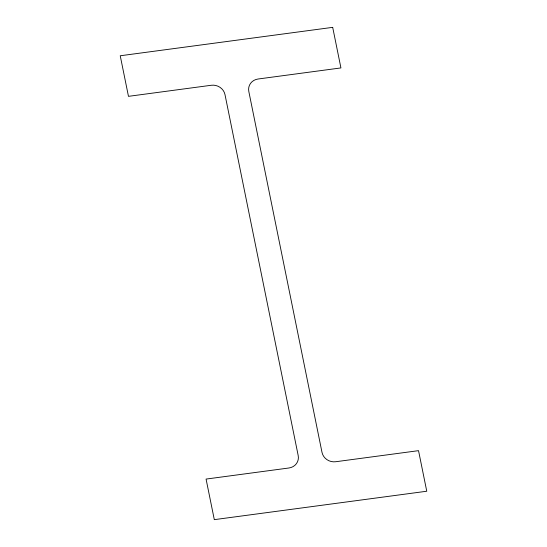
<?xml version="1.0" encoding="UTF-8"?>
<svg xmlns="http://www.w3.org/2000/svg" width="547" height="547" viewBox="0 0 547 547"><rect width="100%" height="100%" fill="white"/><g stroke="black" fill="none" stroke-linecap="round" stroke-linejoin="round"><path stroke-width="0.82" d="M332.692 27.35L120.237 55.767L128.47 96.34L211.306 85.264A11.788 10.892 19.5 0 1 224.995 94.617L298.19 455.569A11.788 10.892 19.5 0 1 288.912 467.993L206.075 479.076L214.308 519.65L426.763 491.233L418.53 450.66L335.694 461.736A11.788 10.892 19.5 0 1 322.005 452.383L248.81 91.431A11.788 10.892 19.5 0 1 258.088 79.007L340.925 67.924L332.692 27.35"/></g></svg>
